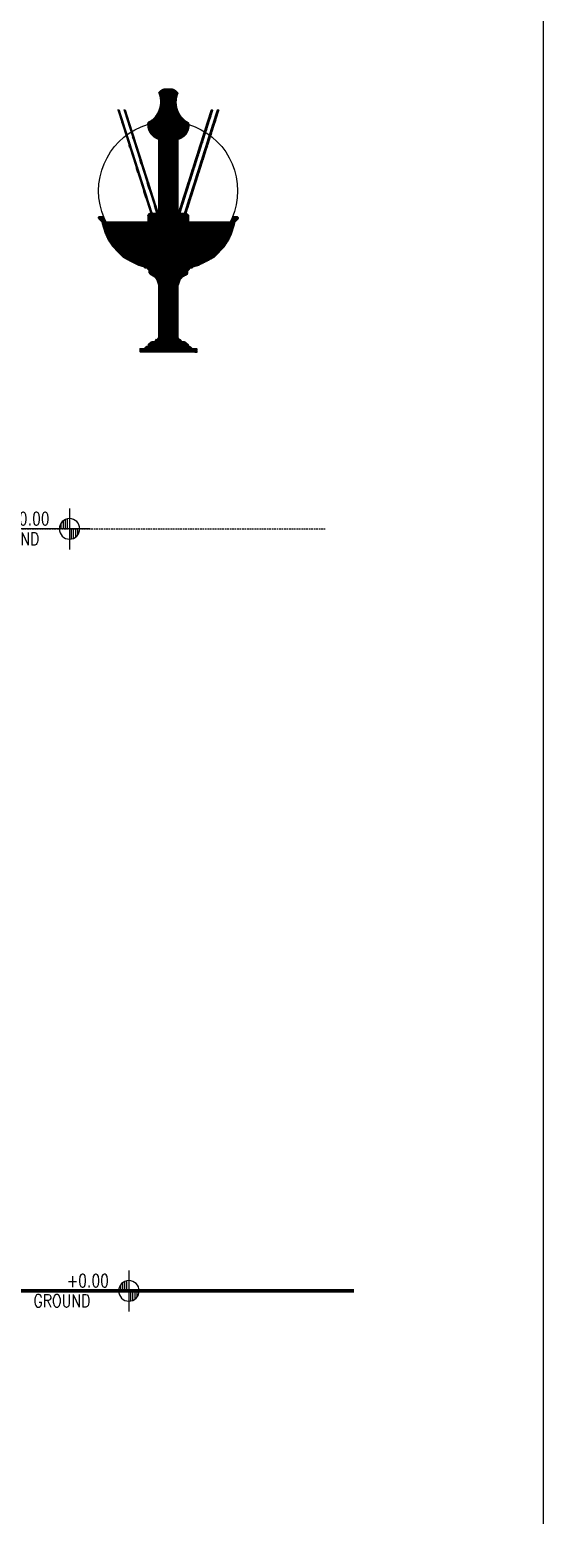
# Model space of a CAD drawing. Header units: millimetres. Extents: x -73920 to 111210, y -48963 to 87920.
# Drawn here: x 36447 to 44240, y 18900 to 41448 of the extents above; entities that cross this region are included whole.
import ezdxf
from ezdxf.enums import TextEntityAlignment as Align

# ---------------------------------------------------------------- set-up
doc = ezdxf.new("R2010")
doc.units = ezdxf.units.MM
doc.header["$LTSCALE"] = 100
doc.header["$MEASUREMENT"] = 0
doc.linetypes.add('DOT2', pattern=[0.125, 0, -0.125])
doc.linetypes.add('HIDDEN', pattern=[0.375, 0.25, -0.125])
for name, color, linetype in [('A-HATCH', 251, 'Continuous'), ('LS-Anno-Attr', 2, 'Continuous'), ('LS-Anno-Level', 4, 'Continuous'), ('water', 150, 'DOT2')]:
    doc.layers.add(name, color=color, linetype=linetype)
doc.styles.add('Light 1-250', font='simplex.shx', dxfattribs={"width": 0.75, "height": 0.5})

# ---------------------------------------------------------------- blocks, each defined once
blk = doc.blocks.new('LEV')
for p, q in [((0, 400), (0, -400)), ((-400, 0), (1600, 0)), ((-160, -120), (-160, 0)), ((-120, -160), (-120, 0)), ((-80, -183), (-80, 0)), ((-40, -196), (-40, 0)), ((40, 0), (40, 196)), ((80, 0), (80, 183)), ((120, 0), (120, 160)), ((160, 0), (160, 120))]:
    blk.add_line(p, q)
blk.add_circle((0, 0), 200)
at = {"flags": 12}
for tag, p in [('L', (300, 132)), ('P', (316, -392))]:
    blk.add_attdef(tag, p, '', height=250, dxfattribs=at)

msp = doc.modelspace()

# ---------------------------------------------------------------- hatches: boundary and pattern name
at = {"layer": 'A-HATCH', "transparency": 33554495}
h = msp.add_hatch(dxfattribs=at)
h.set_pattern_fill('ANSI31', color=40, scale=19)
h.paths.add_polyline_path([(38402.55715267, 38490.70792249), (37620.20301356, 38490.70792249), (37604.58565713, 38534.09386631), (37583.62343182, 38585.12958213), (37567.9923445, 38595.20205308), (37566.09526877, 38607.28442134), (37563.1767983, 38609.47141449), (37560.51996933, 38611.38094094), (37556.78063534, 38613.19806669), (37502.13084239, 38612.22716476), (37498.31026109, 38611.02297914), (37494.40759344, 38608.88770922), (37490.55946356, 38604.72260012), (37488.85676608, 38601.18147689), (37487.5221287, 38596.04764854), (37487.5221287, 38591.84721948), (37489.03422363, 38585.23848533), (37493.39025406, 38575.44606062), (37500.98953849, 38566.37053137), (37510.90489819, 38555.32070986), (37516.9042145, 38548.63498423), (37521.15949361, 38543.8928391), (37528.23793819, 38536.00451718), (37541.89542887, 38527.96586807), (37548.92592102, 38489.05739198), (37593.18503883, 38348.72490742), (37639.84557561, 38247.88823527), (37702.9062284, 38155.20988648), (37814.80244953, 38035.49779041), (37859.66657983, 37992.66947668), (37933.93598063, 37951.72560028), (38005.17838213, 37915.6116741), (38089.91303286, 37872.65830845), (38170.76193663, 37848.86330706), (38191.70682172, 37826.8902598), (38222.07709389, 37826.8902598), (38254.54175668, 37789.22212209), (38254.54175668, 37756.78570324), (38270.25059529, 37732.71991552), (38342.51077748, 37689.82012509), (38371.83364458, 37652.15198738), (38402.55715267, 37562.8348234)])
h.paths.add_polyline_path([(38402.55715267, 38490.70792249), (38402.55715267, 37562.8348234), (38402.55715267, 37253.9508877), (38402.55701392, 36807.09657717), (38402.55701392, 36781.09540138), (38387.59338513, 36757.04436338), (38360.26841873, 36744.69382141), (38345.8575793, 36715.85692939), (38308.77356648, 36715.85692939), (38282.7498156, 36705.45645907), (38258.02714039, 36683.35549272), (38244.36458727, 36671.00495075), (38244.36458727, 36643.70374924), (38224.84677411, 36643.70374924), (38198.82302322, 36628.7530897), (38190.15892763, 36611.68402651), (38116.70760435, 36611.68402651), (38116.70760435, 36551.69364267), (38985.41134956, 36551.69364267), (38985.41134956, 36611.68402651), (38911.96002627, 36611.68402651), (38903.29593068, 36628.7530897), (38877.2721798, 36643.70374924), (38857.75436664, 36643.70374924), (38857.75436664, 36671.00495075), (38844.09181352, 36683.35549272), (38819.36913831, 36705.45645907), (38793.34538743, 36715.85692939), (38756.26137461, 36715.85692939), (38741.85053517, 36744.69382141), (38714.52556878, 36757.04436338), (38699.56193999, 36781.09540138), (38699.56193999, 36807.09657717), (38699.56193999, 37562.83522678), (38699.56197463, 38490.70792249)])
h.paths.add_polyline_path([(39508.93391508, 38348.72490742), (39553.19303288, 38489.05739198), (39560.22352503, 38527.96586807), (39573.88101571, 38536.00451718), (39580.95946029, 38543.8928391), (39585.21473941, 38548.63498423), (39591.21405571, 38555.32070986), (39601.12941541, 38566.37053137), (39608.72869984, 38575.44606062), (39613.08473028, 38585.23848533), (39614.59682521, 38591.84721948), (39614.59682521, 38596.04764854), (39613.26218782, 38601.18147689), (39611.55949034, 38604.72260012), (39607.71136047, 38608.88770922), (39603.80869281, 38611.02297914), (39599.98811151, 38612.22716476), (39596.9772065, 38613.10910538), (39545.33831856, 38613.19806669), (39541.59898457, 38611.38094094), (39538.94215561, 38609.47141449), (39536.02368514, 38607.28442134), (39534.12660941, 38595.20205308), (39518.49552209, 38585.12958213), (39497.53329678, 38534.09386631), (39481.91594035, 38490.70792249), (38699.56207874, 38490.70792249), (38699.56207874, 37562.83563016), (38730.28530932, 37652.15198738), (38759.60817642, 37689.82012509), (38831.86835861, 37732.71991552), (38847.57719723, 37756.78570324), (38847.57719723, 37789.22212209), (38880.04186002, 37826.8902598), (38910.41213218, 37826.8902598), (38931.35701727, 37848.86330706), (39012.20592105, 37872.65830845), (39096.94057178, 37915.6116741), (39168.18297327, 37951.72560028), (39243.76257034, 37993.39177299), (39287.87007044, 38035.49779041), (39399.21272551, 38155.20988648), (39462.27337829, 38247.88823527)])
h.paths.add_polyline_path([(38699.56207874, 38534.09386631), (38402.55715267, 38534.09386631), (38402.55715267, 38490.70792249), (38699.56207874, 38490.70792249)])
h.paths.add_polyline_path([(38402.55715267, 38534.09386631), (37604.58565713, 38534.09386631), (37620.20301356, 38490.70792249), (38402.55715267, 38490.70792249)], flags=17)
h.paths.add_polyline_path([(38402.55714722, 38660.65593796), (38402.33550045, 38661.35085975), (38374.34319112, 38661.35085975), (38268.44497827, 38661.35085975), (38239.13441069, 38638.95663234), (38239.13441069, 38534.09386631), (38402.55715267, 38534.09386631)])
h.paths.add_polyline_path([(38699.56207874, 38661.35085975), (38550.10538649, 38661.35085975), (38402.55715267, 38661.35085975), (38402.55715267, 38534.09386631), (38699.56207874, 38534.09386631)])
h.paths.add_polyline_path([(38861.42419992, 38638.95663234), (38832.11363234, 38661.35085975), (38699.56207874, 38661.35085975), (38699.56207874, 38534.09386631), (38861.42419992, 38534.09386631)])
h.paths.add_polyline_path([(39497.53329678, 38534.09386631), (38699.56207874, 38534.09386631), (38699.56207874, 38490.70792249), (39481.91594035, 38490.70792249)], flags=17)
h.paths.add_polyline_path([(39320.54037047, 40233.7448147), (39293.95557937, 40233.7448147), (38792.43721682, 38661.35085975), (38820.42952615, 38661.35085975)])
h.paths.add_polyline_path([(39227.66523239, 40233.7448147), (39201.0804413, 40233.7448147), (38699.56207874, 38661.35085975), (38727.55438807, 38661.35085975)])
h.paths.add_polyline_path([(37900.8171379, 40233.7448147), (37874.2323468, 40233.7448147), (38374.34319112, 38661.35085975), (38402.33550045, 38661.35085975)])
h.paths.add_polyline_path([(37807.94199982, 40233.7448147), (37781.35720873, 40233.7448147), (38281.46805305, 38661.35085975), (38309.46036238, 38661.35085975)])
h.paths.add_polyline_path([(38861.36584517, 40038.507036, -0.174134933), (38699.56207874, 40211.92559581), (38699.56207874, 39782.77562774, 0.394067823)])
h.paths.add_polyline_path([(38699.56207874, 40211.92559581, -0.2058100069), (38699.56207874, 40489.01226259), (38699.56207874, 40489.45921689, 0.3061978201), (38550.10538649, 40550.09734125, 0.3052237799), (38402.55715267, 40489.45924877), (38402.55715267, 40489.01208879, -0.2058098046), (38402.55715267, 40211.92567221), (38402.55715267, 38661.35085975), (38550.10538649, 38661.35085975), (38699.56207874, 38661.35085975), (38699.56207874, 39782.77562774)])
h.paths.add_polyline_path([(38402.55715267, 40211.92567221, -0.1741350329), (38240.75333248, 40038.50698729, 0.3940678954), (38402.55715267, 39782.77556497)])

# ---------------------------------------------------------------- linework, layer by layer
at = {"layer": 'A-HATCH', "linetype": 'HIDDEN'}
msp.add_line((20844.40833309, 33871.40020208), (40930.09096282, 33871.40020208), dxfattribs=at)
at = {"layer": 'A-HATCH', "color": 0, "linetype": 'ByBlock', "lineweight": 200}
msp.add_line((16334.96082651, 22306.03136931), (41366.49688298, 22306.03136931), dxfattribs=at)
at = {"layer": 'water', "color": 0, "linetype": 'ByBlock', "lineweight": 25}
msp.add_lwpolyline([(10010, 68270), (44240, 68270), (44240, -23040), (10010, -23040)], close=True, dxfattribs=at)
at = {"layer": 'water', "color": 40, "linetype": 'ByBlock'}
msp.add_circle((38546.52160552, 39002.98722166), 1054, dxfattribs=at)
msp.add_circle((38546.52160552, 39002.98722166), 1054, dxfattribs=at)
msp.add_circle((38546.52160552, 39002.98722166), 1054, dxfattribs=at)
msp.add_circle((38546.52160552, 39002.98722166), 1054, dxfattribs=at)

# ---------------------------------------------------------------- block references
at = {"layer": 'LS-Anno-Level'}
ref = msp.add_blockref('LEV', (37051.12442074, 33871.40020208), dxfattribs=dict(at, xscale=-0.7782575775070838, yscale=0.7782579724575642, zscale=0.7782579455591017, rotation=359.9999999999957))
ref.add_attrib('POSITION', 'GROUND', dxfattribs={"layer": 'LS-Anno-Attr', "height": 194.56448639, "rotation": 359.9999513214, "style": 'Light 1-250', "width": 0.8, "flags": 12}).set_placement((36160.05301896, 33721.03119267), align=Align.MIDDLE)
ref.add_attrib('LEVE', '+0.00', dxfattribs={"layer": 'LS-Anno-Attr', "height": 194.56448639, "rotation": 359.9999513214, "style": 'Light 1-250', "width": 0.8, "flags": 12}).set_placement((36428.51818879, 34027.05233527), align=Align.MIDDLE)
ref = msp.add_blockref('LEV', (37951.92417029, 22306.03136931), dxfattribs=dict(at, xscale=-0.7782575775070838, yscale=0.7782579724575642, zscale=0.7782579455591017, rotation=359.9999999999957))
ref.add_attrib('POSITION', 'GROUND', dxfattribs={"layer": 'LS-Anno-Attr', "height": 194.56448639, "rotation": 359.9999513214, "style": 'Light 1-250', "width": 0.8, "flags": 12}).set_placement((36935.31209874, 22155.66235989), align=Align.MIDDLE)
ref.add_attrib('LEVE', '+0.00', dxfattribs={"layer": 'LS-Anno-Attr', "height": 194.56448639, "rotation": 359.9999513214, "style": 'Light 1-250', "width": 0.8, "flags": 12}).set_placement((37329.31793834, 22461.68350249), align=Align.MIDDLE)

doc.saveas('drawing.dxf')
